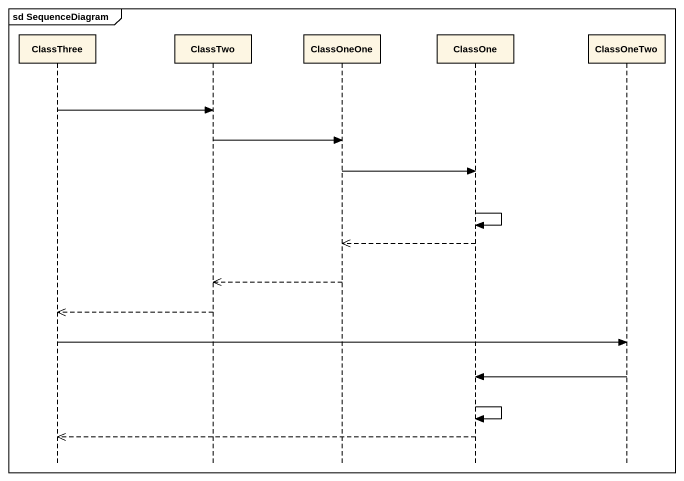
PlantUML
@startuml
mainframe sd SequenceDiagram
hide footbox
participant ClassThree
participant ClassTwo
participant ClassOneOne
participant ClassOne
participant ClassOneTwo

ClassThree -> ClassTwo
ClassTwo -> ClassOneOne
ClassOneOne -> ClassOne
ClassOne -> ClassOne
ClassOne -->> ClassOneOne
ClassOneOne -->> ClassTwo
ClassTwo -->> ClassThree
ClassThree -> ClassOneTwo
ClassOneTwo -> ClassOne
ClassOne -> ClassOne
ClassOne -->> ClassThree
@enduml
